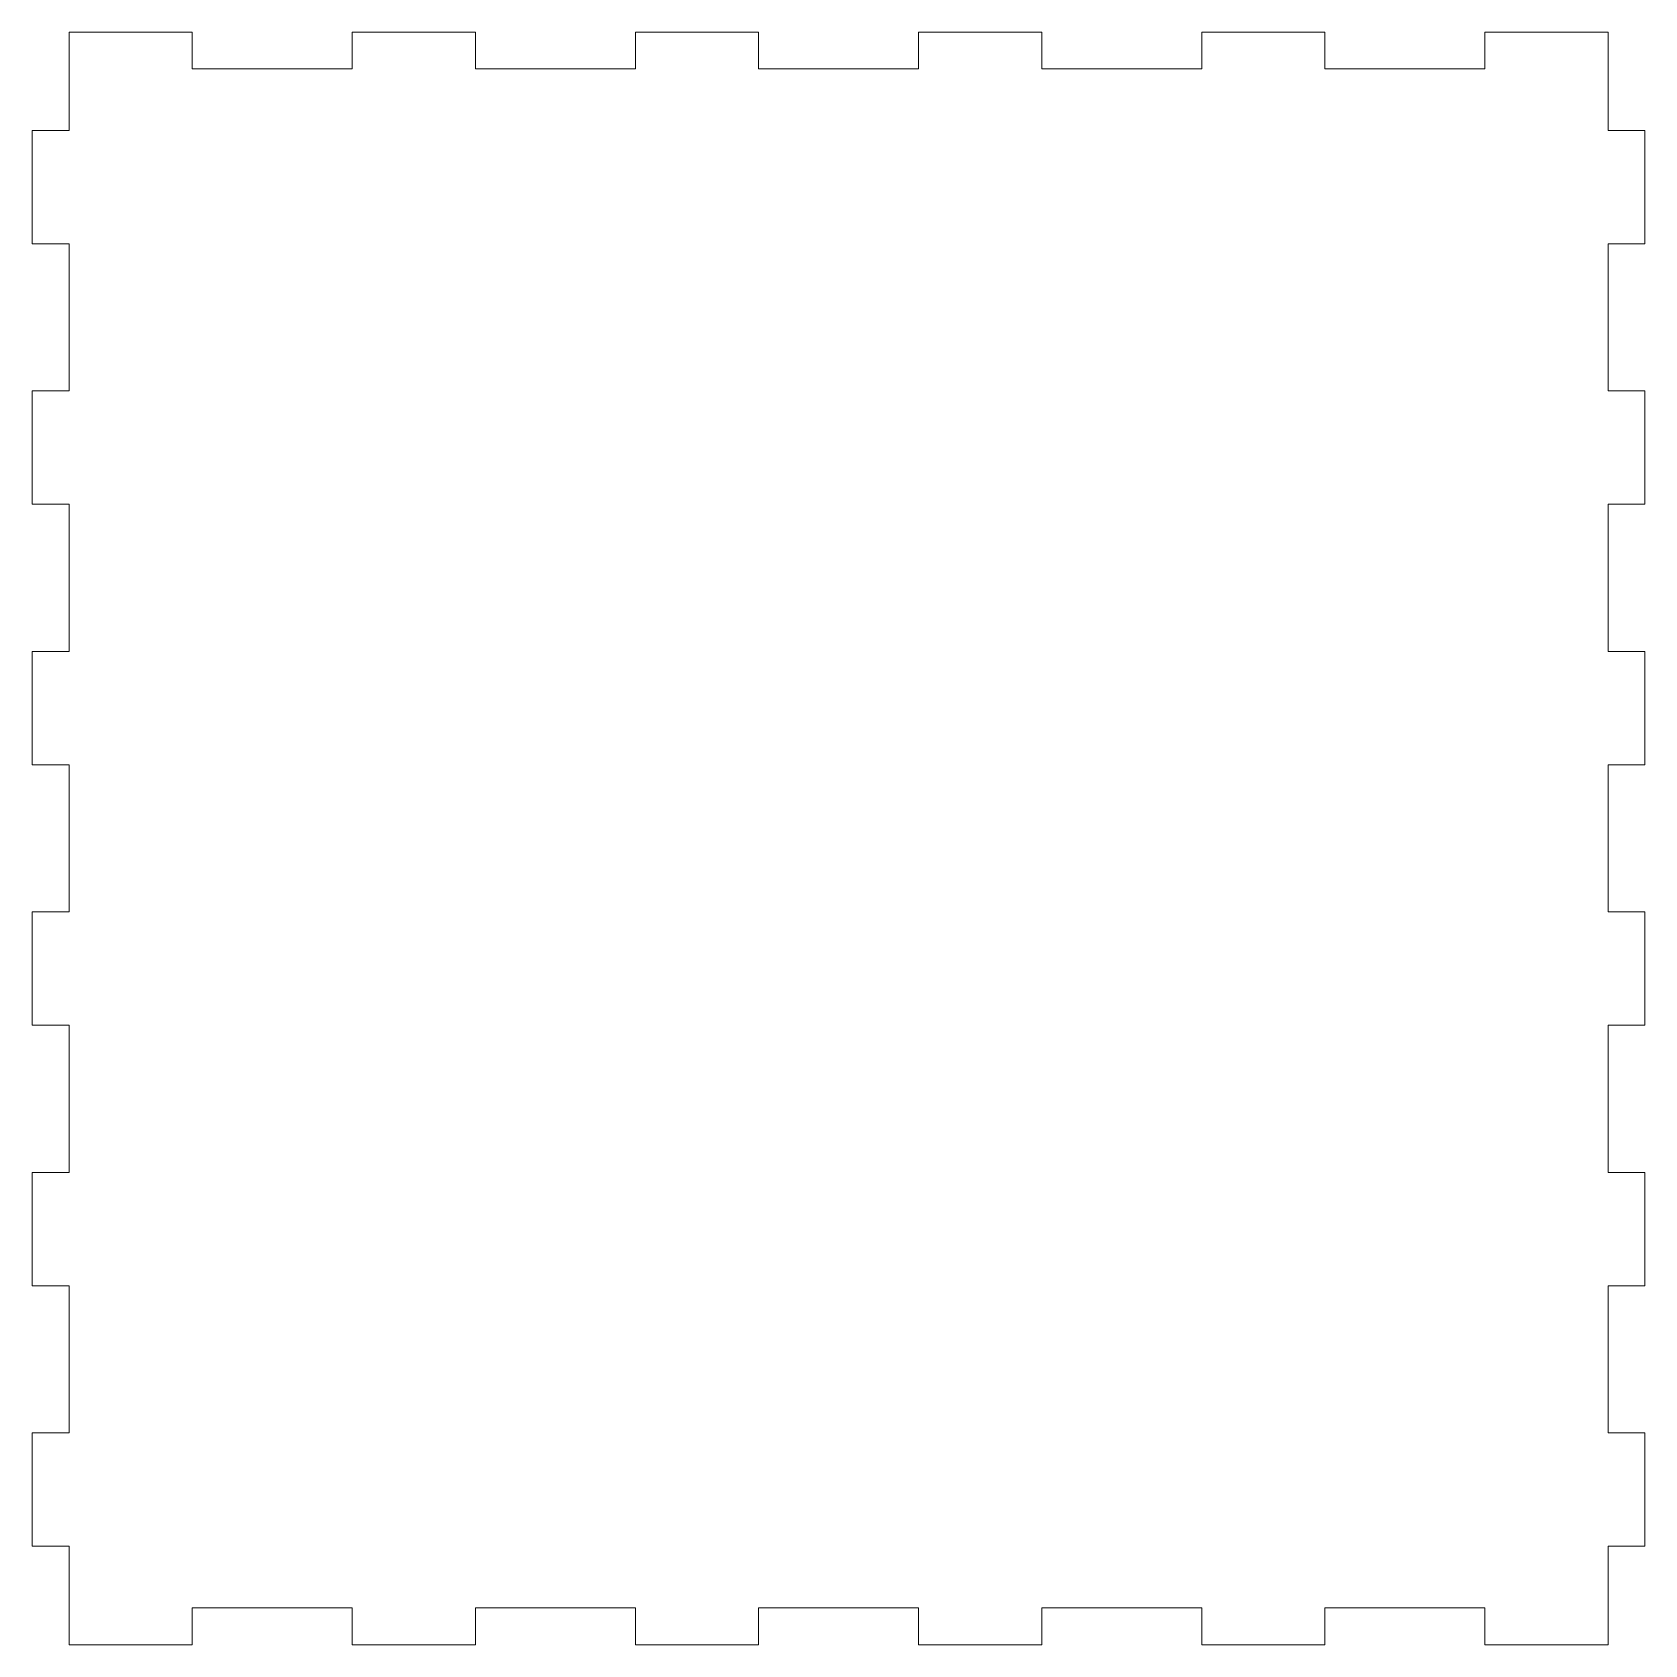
# Model space of a CAD drawing. Header units: millimetres. Extents: x 257 to 528, y -403 to -10.
# Drawn here: x 317.4 to 448.4, y -403.4 to -272.4 of the extents above; entities that cross this region are included whole.
import ezdxf

# ---------------------------------------------------------------- set-up
doc = ezdxf.new("R2010")
doc.units = ezdxf.units.MM
doc.header["$MEASUREMENT"] = 0
doc.layers.add('layer 1', color=7, linetype='Continuous')

msp = doc.modelspace()

# ---------------------------------------------------------------- linework, layer by layer
at = {"layer": 'layer 1', "color": 250, "lineweight": 9}
msp.add_open_spline([(330.3967, -275.3801), (330.3967, -275.3801), (343.3967, -275.3801), (343.3967, -275.3801), (343.3967, -275.3801), (343.3967, -275.3801), (343.3967, -272.4053), (343.3967, -272.4053), (343.3967, -272.4053), (343.3967, -272.4053), (353.3967, -272.4053), (353.3967, -272.4053), (353.3967, -272.4053), (353.3967, -272.4053), (353.3967, -275.3801), (353.3967, -275.3801), (353.3967, -275.3801), (353.3967, -275.3801), (366.3967, -275.3801), (366.3967, -275.3801), (366.3967, -275.3801), (366.3967, -275.3801), (366.3967, -272.4053), (366.3967, -272.4053), (366.3967, -272.4053), (366.3967, -272.4053), (376.3967, -272.4053), (376.3967, -272.4053), (376.3967, -272.4053), (376.3967, -272.4053), (376.3967, -275.3801), (376.3967, -275.3801), (376.3967, -275.3801), (376.3967, -275.3801), (389.3967, -275.3801), (389.3967, -275.3801), (389.3967, -275.3801), (389.3967, -275.3801), (389.3967, -272.4053), (389.3967, -272.4053), (389.3967, -272.4053), (389.3967, -272.4053), (399.3967, -272.4053), (399.3967, -272.4053), (399.3967, -272.4053), (399.3967, -272.4053), (399.3967, -275.3801), (399.3967, -275.3801), (399.3967, -275.3801), (399.3967, -275.3801), (412.3967, -275.3801), (412.3967, -275.3801), (412.3967, -275.3801), (412.3967, -275.3801), (412.3967, -272.4053), (412.3967, -272.4053), (412.3967, -272.4053), (412.3967, -272.4053), (422.3967, -272.4053), (422.3967, -272.4053), (422.3967, -272.4053), (422.3967, -272.4053), (422.3967, -275.3801), (422.3967, -275.3801), (422.3967, -275.3801), (422.3967, -275.3801), (435.3967, -275.3801), (435.3967, -275.3801), (435.3967, -275.3801), (435.3967, -275.3801), (435.3967, -272.4053), (435.3967, -272.4053), (435.3967, -272.4053), (435.3967, -272.4053), (445.3967, -272.4053), (445.3967, -272.4053), (445.3967, -272.4053), (445.3967, -272.4053), (445.3967, -275.3801), (445.3967, -275.3801), (445.3967, -275.3801), (445.3967, -275.3801), (445.3967, -275.7521), (445.3967, -275.7521), (445.3967, -275.7521), (445.3967, -275.7521), (445.3967, -280.3801), (445.3967, -280.3801), (445.3967, -280.3801), (445.3967, -280.3801), (448.3818, -280.3801), (448.3818, -280.3801), (448.3818, -280.3801), (448.3818, -280.3801), (448.3818, -289.5801), (448.3818, -289.5801), (448.3818, -289.5801), (448.3818, -289.5801), (445.3967, -289.5801), (445.3967, -289.5801), (445.3967, -289.5801), (445.3967, -289.5801), (445.3967, -301.5401), (445.3967, -301.5401), (445.3967, -301.5401), (445.3967, -301.5401), (448.3818, -301.5401), (448.3818, -301.5401), (448.3818, -301.5401), (448.3818, -301.5401), (448.3818, -310.7401), (448.3818, -310.7401), (448.3818, -310.7401), (448.3818, -310.7401), (445.3967, -310.7401), (445.3967, -310.7401), (445.3967, -310.7401), (445.3967, -310.7401), (445.3967, -322.7001), (445.3967, -322.7001), (445.3967, -322.7001), (445.3967, -322.7001), (448.3818, -322.7001), (448.3818, -322.7001), (448.3818, -322.7001), (448.3818, -322.7001), (448.3818, -331.9001), (448.3818, -331.9001), (448.3818, -331.9001), (448.3818, -331.9001), (445.3967, -331.9001), (445.3967, -331.9001), (445.3967, -331.9001), (445.3967, -331.9001), (445.3967, -343.8601), (445.3967, -343.8601), (445.3967, -343.8601), (445.3967, -343.8601), (448.3818, -343.8601), (448.3818, -343.8601), (448.3818, -343.8601), (448.3818, -343.8601), (448.3818, -353.0601), (448.3818, -353.0601), (448.3818, -353.0601), (448.3818, -353.0601), (445.3967, -353.0601), (445.3967, -353.0601), (445.3967, -353.0601), (445.3967, -353.0601), (445.3967, -365.0201), (445.3967, -365.0201), (445.3967, -365.0201), (445.3967, -365.0201), (448.3818, -365.0201), (448.3818, -365.0201), (448.3818, -365.0201), (448.3818, -365.0201), (448.3818, -374.2201), (448.3818, -374.2201), (448.3818, -374.2201), (448.3818, -374.2201), (445.3967, -374.2201), (445.3967, -374.2201), (445.3967, -374.2201), (445.3967, -374.2201), (445.3967, -386.1801), (445.3967, -386.1801), (445.3967, -386.1801), (445.3967, -386.1801), (448.3818, -386.1801), (448.3818, -386.1801), (448.3818, -386.1801), (448.3818, -386.1801), (448.3818, -395.3801), (448.3818, -395.3801), (448.3818, -395.3801), (448.3818, -395.3801), (445.3967, -395.3801), (445.3967, -395.3801), (445.3967, -395.3801), (445.3967, -395.3801), (445.3967, -399.8415), (445.3967, -399.8415), (445.3967, -399.8415), (445.3967, -399.8415), (445.3967, -400.3801), (445.3967, -400.3801), (445.3967, -400.3801), (445.3967, -400.3801), (445.3967, -403.3818), (445.3967, -403.3818), (445.3967, -403.3818), (445.3967, -403.3818), (435.3967, -403.3818), (435.3967, -403.3818), (435.3967, -403.3818), (435.3967, -403.3818), (435.3967, -400.3801), (435.3967, -400.3801), (435.3967, -400.3801), (435.3967, -400.3801), (422.3967, -400.3801), (422.3967, -400.3801), (422.3967, -400.3801), (422.3967, -400.3801), (422.3967, -403.3818), (422.3967, -403.3818), (422.3967, -403.3818), (422.3967, -403.3818), (412.3967, -403.3818), (412.3967, -403.3818), (412.3967, -403.3818), (412.3967, -403.3818), (412.3967, -400.3801), (412.3967, -400.3801), (412.3967, -400.3801), (412.3967, -400.3801), (399.3967, -400.3801), (399.3967, -400.3801), (399.3967, -400.3801), (399.3967, -400.3801), (399.3967, -403.3818), (399.3967, -403.3818), (399.3967, -403.3818), (399.3967, -403.3818), (389.3967, -403.3818), (389.3967, -403.3818), (389.3967, -403.3818), (389.3967, -403.3818), (389.3967, -400.3801), (389.3967, -400.3801), (389.3967, -400.3801), (389.3967, -400.3801), (376.3967, -400.3801), (376.3967, -400.3801), (376.3967, -400.3801), (376.3967, -400.3801), (376.3967, -403.3818), (376.3967, -403.3818), (376.3967, -403.3818), (376.3967, -403.3818), (366.3967, -403.3818), (366.3967, -403.3818), (366.3967, -403.3818), (366.3967, -403.3818), (366.3967, -400.3801), (366.3967, -400.3801), (366.3967, -400.3801), (366.3967, -400.3801), (353.3967, -400.3801), (353.3967, -400.3801), (353.3967, -400.3801), (353.3967, -400.3801), (353.3967, -403.3818), (353.3967, -403.3818), (353.3967, -403.3818), (353.3967, -403.3818), (343.3967, -403.3818), (343.3967, -403.3818), (343.3967, -403.3818), (343.3967, -403.3818), (343.3967, -400.3801), (343.3967, -400.3801), (343.3967, -400.3801), (343.3967, -400.3801), (330.3967, -400.3801), (330.3967, -400.3801), (330.3967, -400.3801), (330.3967, -400.3801), (330.3967, -403.3818), (330.3967, -403.3818), (330.3967, -403.3818), (330.3967, -403.3818), (320.3967, -403.3818), (320.3967, -403.3818), (320.3967, -403.3818), (320.3967, -403.3818), (320.3967, -400.3801), (320.3967, -400.3801), (320.3967, -400.3801), (320.3967, -400.3801), (320.3967, -399.8415), (320.3967, -399.8415), (320.3967, -399.8415), (320.3967, -399.8415), (320.3967, -395.3801), (320.3967, -395.3801), (320.3967, -395.3801), (320.3967, -395.3801), (317.4018, -395.3801), (317.4018, -395.3801), (317.4018, -395.3801), (317.4018, -395.3801), (317.4018, -386.1801), (317.4018, -386.1801), (317.4018, -386.1801), (317.4018, -386.1801), (320.3967, -386.1801), (320.3967, -386.1801), (320.3967, -386.1801), (320.3967, -386.1801), (320.3967, -374.2201), (320.3967, -374.2201), (320.3967, -374.2201), (320.3967, -374.2201), (317.4018, -374.2201), (317.4018, -374.2201), (317.4018, -374.2201), (317.4018, -374.2201), (317.4018, -365.0201), (317.4018, -365.0201), (317.4018, -365.0201), (317.4018, -365.0201), (320.3967, -365.0201), (320.3967, -365.0201), (320.3967, -365.0201), (320.3967, -365.0201), (320.3967, -353.0601), (320.3967, -353.0601), (320.3967, -353.0601), (320.3967, -353.0601), (317.4018, -353.0601), (317.4018, -353.0601), (317.4018, -353.0601), (317.4018, -353.0601), (317.4018, -343.8601), (317.4018, -343.8601), (317.4018, -343.8601), (317.4018, -343.8601), (320.3967, -343.8601), (320.3967, -343.8601), (320.3967, -343.8601), (320.3967, -343.8601), (320.3967, -331.9001), (320.3967, -331.9001), (320.3967, -331.9001), (320.3967, -331.9001), (317.4018, -331.9001), (317.4018, -331.9001), (317.4018, -331.9001), (317.4018, -331.9001), (317.4018, -322.7001), (317.4018, -322.7001), (317.4018, -322.7001), (317.4018, -322.7001), (320.3967, -322.7001), (320.3967, -322.7001), (320.3967, -322.7001), (320.3967, -322.7001), (320.3967, -310.7401), (320.3967, -310.7401), (320.3967, -310.7401), (320.3967, -310.7401), (317.4018, -310.7401), (317.4018, -310.7401), (317.4018, -310.7401), (317.4018, -310.7401), (317.4018, -301.5401), (317.4018, -301.5401), (317.4018, -301.5401), (317.4018, -301.5401), (320.3967, -301.5401), (320.3967, -301.5401), (320.3967, -301.5401), (320.3967, -301.5401), (320.3967, -289.5801), (320.3967, -289.5801), (320.3967, -289.5801), (320.3967, -289.5801), (317.4018, -289.5801), (317.4018, -289.5801), (317.4018, -289.5801), (317.4018, -289.5801), (317.4018, -280.3801), (317.4018, -280.3801), (317.4018, -280.3801), (317.4018, -280.3801), (320.3967, -280.3801), (320.3967, -280.3801), (320.3967, -280.3801), (320.3967, -280.3801), (320.3967, -275.7521), (320.3967, -275.7521), (320.3967, -275.7521), (320.3967, -275.7521), (320.3967, -275.3801), (320.3967, -275.3801), (320.3967, -275.3801), (320.3967, -275.3801), (320.3967, -272.4053), (320.3967, -272.4053), (320.3967, -272.4053), (320.3967, -272.4053), (330.3967, -272.4053), (330.3967, -272.4053), (330.3967, -272.4053), (330.3967, -272.4053), (330.3967, -275.3801), (330.3967, -275.3801)], degree=3, knots=[0, 0, 0, 0, 0.00990099, 0.00990099, 0.00990099, 0.00990099, 0.01980198, 0.01980198, 0.01980198, 0.01980198, 0.02970297, 0.02970297, 0.02970297, 0.02970297, 0.03960396, 0.03960396, 0.03960396, 0.03960396, 0.04950495, 0.04950495, 0.04950495, 0.04950495, 0.05940594, 0.05940594, 0.05940594, 0.05940594, 0.06930693, 0.06930693, 0.06930693, 0.06930693, 0.07920792, 0.07920792, 0.07920792, 0.07920792, 0.08910891, 0.08910891, 0.08910891, 0.08910891, 0.0990099, 0.0990099, 0.0990099, 0.0990099, 0.10891089, 0.10891089, 0.10891089, 0.10891089, 0.11881188, 0.11881188, 0.11881188, 0.11881188, 0.12871287, 0.12871287, 0.12871287, 0.12871287, 0.13861386, 0.13861386, 0.13861386, 0.13861386, 0.14851485, 0.14851485, 0.14851485, 0.14851485, 0.15841584, 0.15841584, 0.15841584, 0.15841584, 0.16831683, 0.16831683, 0.16831683, 0.16831683, 0.17821782, 0.17821782, 0.17821782, 0.17821782, 0.18811881, 0.18811881, 0.18811881, 0.18811881, 0.1980198, 0.1980198, 0.1980198, 0.1980198, 0.20792079, 0.20792079, 0.20792079, 0.20792079, 0.21782178, 0.21782178, 0.21782178, 0.21782178, 0.22772277, 0.22772277, 0.22772277, 0.22772277, 0.23762376, 0.23762376, 0.23762376, 0.23762376, 0.24752475, 0.24752475, 0.24752475, 0.24752475, 0.25742574, 0.25742574, 0.25742574, 0.25742574, 0.26732673, 0.26732673, 0.26732673, 0.26732673, 0.27722772, 0.27722772, 0.27722772, 0.27722772, 0.28712871, 0.28712871, 0.28712871, 0.28712871, 0.2970297, 0.2970297, 0.2970297, 0.2970297, 0.30693069, 0.30693069, 0.30693069, 0.30693069, 0.31683168, 0.31683168, 0.31683168, 0.31683168, 0.32673267, 0.32673267, 0.32673267, 0.32673267, 0.33663366, 0.33663366, 0.33663366, 0.33663366, 0.34653465, 0.34653465, 0.34653465, 0.34653465, 0.35643564, 0.35643564, 0.35643564, 0.35643564, 0.36633663, 0.36633663, 0.36633663, 0.36633663, 0.37623762, 0.37623762, 0.37623762, 0.37623762, 0.38613861, 0.38613861, 0.38613861, 0.38613861, 0.3960396, 0.3960396, 0.3960396, 0.3960396, 0.40594059, 0.40594059, 0.40594059, 0.40594059, 0.41584158, 0.41584158, 0.41584158, 0.41584158, 0.42574257, 0.42574257, 0.42574257, 0.42574257, 0.43564356, 0.43564356, 0.43564356, 0.43564356, 0.44554455, 0.44554455, 0.44554455, 0.44554455, 0.45544554, 0.45544554, 0.45544554, 0.45544554, 0.46534653, 0.46534653, 0.46534653, 0.46534653, 0.47524752, 0.47524752, 0.47524752, 0.47524752, 0.48514851, 0.48514851, 0.48514851, 0.48514851, 0.4950495, 0.4950495, 0.4950495, 0.4950495, 0.5049505, 0.5049505, 0.5049505, 0.5049505, 0.51485149, 0.51485149, 0.51485149, 0.51485149, 0.52475248, 0.52475248, 0.52475248, 0.52475248, 0.53465347, 0.53465347, 0.53465347, 0.53465347, 0.54455446, 0.54455446, 0.54455446, 0.54455446, 0.55445545, 0.55445545, 0.55445545, 0.55445545, 0.56435644, 0.56435644, 0.56435644, 0.56435644, 0.57425743, 0.57425743, 0.57425743, 0.57425743, 0.58415842, 0.58415842, 0.58415842, 0.58415842, 0.59405941, 0.59405941, 0.59405941, 0.59405941, 0.6039604, 0.6039604, 0.6039604, 0.6039604, 0.61386139, 0.61386139, 0.61386139, 0.61386139, 0.62376238, 0.62376238, 0.62376238, 0.62376238, 0.63366337, 0.63366337, 0.63366337, 0.63366337, 0.64356436, 0.64356436, 0.64356436, 0.64356436, 0.65346535, 0.65346535, 0.65346535, 0.65346535, 0.66336634, 0.66336634, 0.66336634, 0.66336634, 0.67326733, 0.67326733, 0.67326733, 0.67326733, 0.68316832, 0.68316832, 0.68316832, 0.68316832, 0.69306931, 0.69306931, 0.69306931, 0.69306931, 0.7029703, 0.7029703, 0.7029703, 0.7029703, 0.71287129, 0.71287129, 0.71287129, 0.71287129, 0.72277228, 0.72277228, 0.72277228, 0.72277228, 0.73267327, 0.73267327, 0.73267327, 0.73267327, 0.74257426, 0.74257426, 0.74257426, 0.74257426, 0.75247525, 0.75247525, 0.75247525, 0.75247525, 0.76237624, 0.76237624, 0.76237624, 0.76237624, 0.77227723, 0.77227723, 0.77227723, 0.77227723, 0.78217822, 0.78217822, 0.78217822, 0.78217822, 0.79207921, 0.79207921, 0.79207921, 0.79207921, 0.8019802, 0.8019802, 0.8019802, 0.8019802, 0.81188119, 0.81188119, 0.81188119, 0.81188119, 0.82178218, 0.82178218, 0.82178218, 0.82178218, 0.83168317, 0.83168317, 0.83168317, 0.83168317, 0.84158416, 0.84158416, 0.84158416, 0.84158416, 0.85148515, 0.85148515, 0.85148515, 0.85148515, 0.86138614, 0.86138614, 0.86138614, 0.86138614, 0.87128713, 0.87128713, 0.87128713, 0.87128713, 0.88118812, 0.88118812, 0.88118812, 0.88118812, 0.89108911, 0.89108911, 0.89108911, 0.89108911, 0.9009901, 0.9009901, 0.9009901, 0.9009901, 0.91089109, 0.91089109, 0.91089109, 0.91089109, 0.92079208, 0.92079208, 0.92079208, 0.92079208, 0.93069307, 0.93069307, 0.93069307, 0.93069307, 0.94059406, 0.94059406, 0.94059406, 0.94059406, 0.95049505, 0.95049505, 0.95049505, 0.95049505, 0.96039604, 0.96039604, 0.96039604, 0.96039604, 0.97029703, 0.97029703, 0.97029703, 0.97029703, 0.98019802, 0.98019802, 0.98019802, 0.98019802, 1, 1, 1, 1], dxfattribs=at)

doc.saveas('drawing.dxf')
